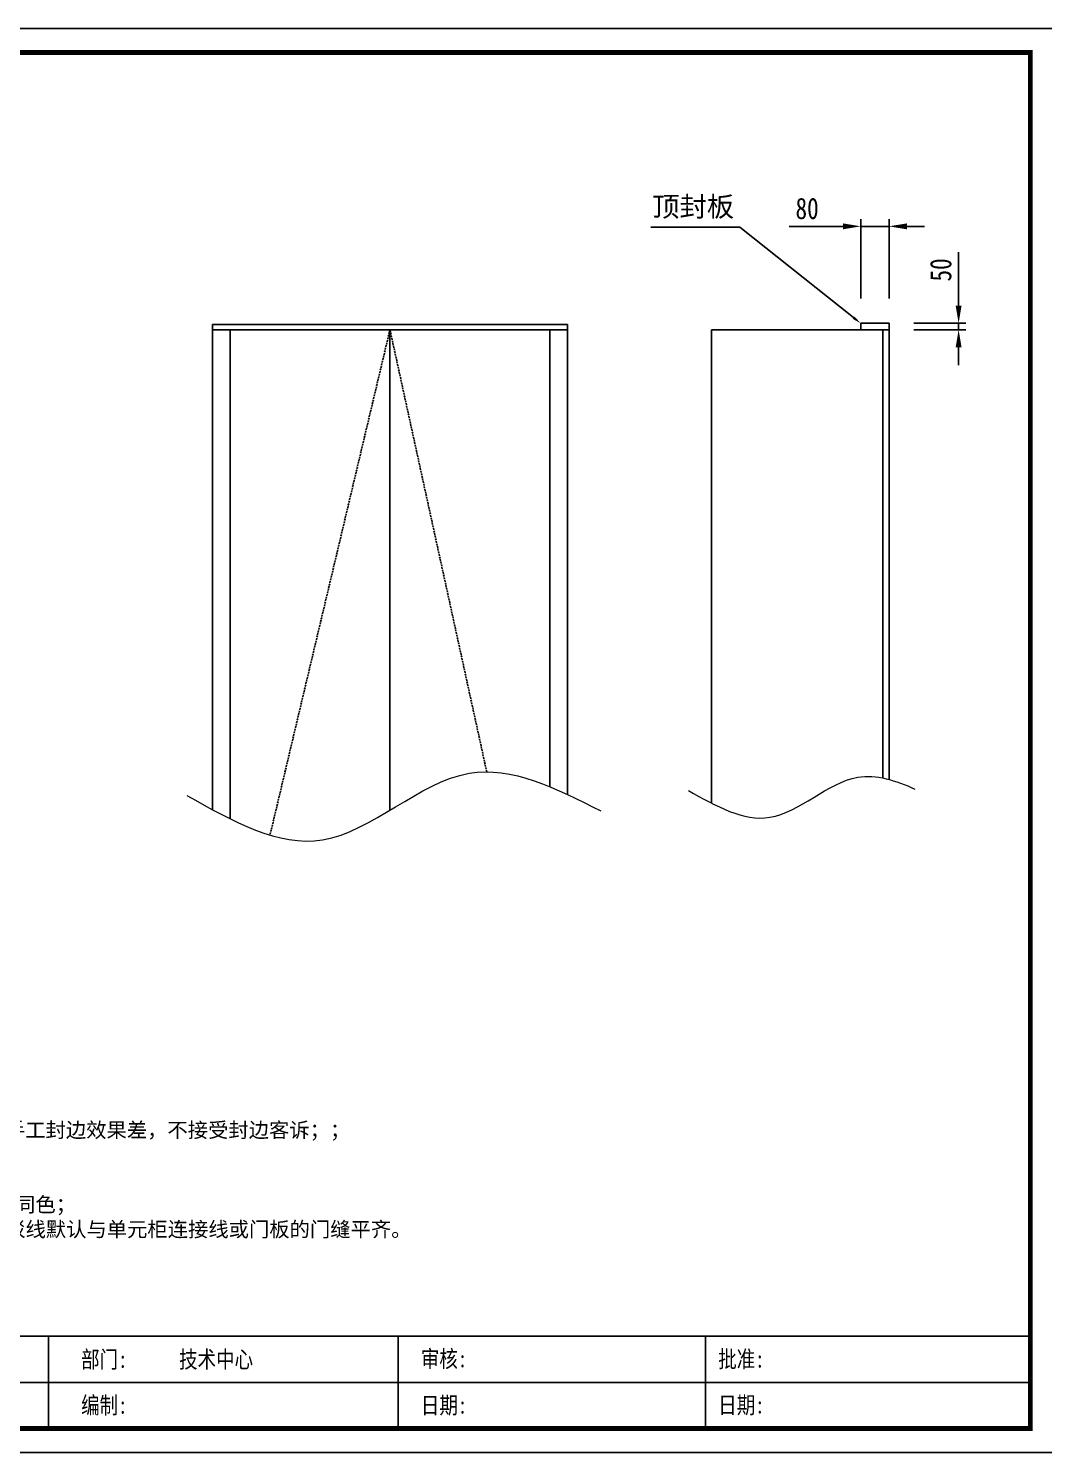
# Model space of a CAD drawing. Header units: millimetres. Extents: x 0 to 1097966, y -63096 to 223085.
# Drawn here: x 338263.4 to 338549.2, y -62682.3 to -62281.4 of the extents above; entities that cross this region are included whole.
import ezdxf
from ezdxf import colors
from ezdxf.entities.mleader import LeaderData, LeaderLine
from ezdxf.math import Vec2, Vec3

# ---------------------------------------------------------------- set-up
doc = ezdxf.new("R2010")
doc.units = ezdxf.units.MM
doc.linetypes.add('DASHED', pattern=[0.75, 0.5, -0.25])
doc.layers.add('DZ-文字说明', color=1, linetype='Continuous')
doc.styles.add('DZ-宋体2.5', font='', dxfattribs={"width": 0.8, "height": 2.5})
doc.styles.get("Standard").update_dxf_attribs({"font": 'arial.ttf'})
doc.styles.add('TEXT', font='', dxfattribs={"width": 0.8})
doc.styles.add('宋体', font='')
doc.styles.get('DZ-宋体2.5').set_extended_font_data('SimSun')
doc.styles.get('TEXT').set_extended_font_data('SimSun')
doc.styles.get('宋体').set_extended_font_data('SimSun')
doc.dimstyles.new('副本 (2) (2) ISO-25', dxfattribs={"dimtxt": 18, "dimasz": 13, "dimexe": 6, "dimexo": 12, "dimgap": 6, "dimtad": 1, "dimtxsty": 'TEXT', "dimcen": 2.5, "dimclrd": 5, "dimclre": 5, "dimclrt": 5, "dimadec": 0, "dimazin": 0, "dimtfac": 1, "dimtmove": 0, "dimatfit": 3, "dimldrblk": 'BOXFILLED', "dimfxl": 1.25, "dimarcsym": 0})

# ---------------------------------------------------------------- blocks, each defined once
blk = doc.blocks.new('*D1000')
at = {"color": 5, "lineweight": -2, "transparency": 16777216}
for p, q in [((338525.28, -62359.4), (338525.28, -62344.32)), ((338512.72, -62364.4), (338527.28, -62364.4)), ((338512.72, -62366.2), (338527.28, -62366.2)), ((338525.28, -62366.2), (338525.28, -62364.4)), ((338525.28, -62371.2), (338525.28, -62376.2))]:
    blk.add_line(p, q, dxfattribs=at)
at = {"color": 5, "transparency": 16777216}
for points in [[(338524.44, -62359.4), (338526.11, -62359.4), (338525.28, -62364.4)], [(338524.44, -62371.2), (338526.11, -62371.2), (338525.28, -62366.2)]]:
    blk.add_solid(points, dxfattribs=at)
at = {"layer": 'Defpoints', "color": 0, "transparency": 16777216}
for p in [(338505.72, -62364.4), (338505.72, -62366.2), (338525.28, -62364.4)]:
    blk.add_point(p, dxfattribs=at)
at = {"color": 5, "transparency": 16777216, "insert": (338520.28, -62349.36), "char_height": 6, "attachment_point": 5, "rotation": 90, "style": 'TEXT', "bg_fill": 3, "box_fill_scale": 1.1, "bg_fill_color": 256, "bg_fill_true_color": 13158600, "bg_fill_transparency": 0}
blk.add_mtext('50', dxfattribs=at)
blk = doc.blocks.new('_BoxFilled')
at = {"color": 0, "linetype": 'ByBlock', "lineweight": -2}
blk.add_line((-0.5, 0), (-1, 0), dxfattribs=at)
at = {"color": 0, "linetype": 'ByBlock'}
blk.add_solid([(-0.5, 0.5), (0.5, 0.5), (-0.5, -0.5), (0.5, -0.5)], dxfattribs=at)
blk = doc.blocks.new('*D1001')
at = {"color": 5, "lineweight": -2, "transparency": 16777216}
for p, q in [((338497.72, -62357.4), (338497.72, -62335.09)), ((338505.72, -62357.4), (338505.72, -62335.09)), ((338492.72, -62337.09), (338477.54, -62337.09)), ((338505.72, -62337.09), (338497.72, -62337.09)), ((338510.72, -62337.09), (338515.72, -62337.09))]:
    blk.add_line(p, q, dxfattribs=at)
at = {"color": 5, "transparency": 16777216}
for points in [[(338492.72, -62336.26), (338492.72, -62337.93), (338497.72, -62337.09)], [(338510.72, -62336.26), (338510.72, -62337.93), (338505.72, -62337.09)]]:
    blk.add_solid(points, dxfattribs=at)
at = {"layer": 'Defpoints', "color": 0, "transparency": 16777216}
for p in [(338497.72, -62337.09), (338497.72, -62364.4), (338505.72, -62364.4)]:
    blk.add_point(p, dxfattribs=at)
at = {"color": 5, "transparency": 16777216, "insert": (338482.63, -62332.09), "char_height": 6, "attachment_point": 5, "style": 'TEXT', "bg_fill": 3, "box_fill_scale": 1.1, "bg_fill_color": 256, "bg_fill_true_color": 13158600, "bg_fill_transparency": 0}
blk.add_mtext('80', dxfattribs=at)

msp = doc.modelspace()

# ---------------------------------------------------------------- linework, layer by layer
for p, q in [((338315.199, -62364.699), (338315.199, -62366.199)), ((338315.199, -62364.699), (338415.199, -62364.699)), ((338315.199, -62366.199), (338415.199, -62366.199)), ((338315.199, -62366.199), (338320.199, -62366.199)), ((338410.199, -62366.199), (338415.199, -62366.199)), ((338415.199, -62364.699), (338415.199, -62366.199)), ((338497.722, -62364.399), (338505.722, -62364.399)), ((338497.722, -62366.199), (338497.722, -62364.399)), ((338497.722, -62366.199), (338505.722, -62366.199)), ((338505.722, -62364.399), (338505.722, -62366.199))]:
    msp.add_line(p, q)
at = {"color": 251, "true_color": 0x636466}
for p, q in [((338315.199, -62366.199), (338315.199, -62501.305)), ((338320.199, -62366.199), (338320.199, -62503.895)), ((338365.199, -62366.199), (338365.199, -62501.493)), ((338410.199, -62366.199), (338410.199, -62494.873)), ((338415.199, -62366.199), (338415.199, -62497.067)), ((338455.722, -62366.199), (338455.722, -62499.499)), ((338455.722, -62366.199), (338505.722, -62366.199)), ((338503.922, -62366.199), (338503.922, -62492.412)), ((338505.722, -62366.199), (338505.722, -62492.835))]:
    msp.add_line(p, q, dxfattribs=at)
at = {"color": 251, "linetype": 'DASHED', "true_color": 0x636466}
for p, q in [((338365.199, -62366.199), (338331.436, -62508.486)), ((338392.447, -62490.675), (338365.199, -62366.199))]:
    msp.add_line(p, q, dxfattribs=at)
msp.add_lwpolyline([(337985.218, -62682.333), (338552.218, -62682.333), (338552.218, -62281.383), (337985.218, -62281.383)], close=True)
at = {"const_width": 1.35}
msp.add_lwpolyline([(337991.968, -62675.583), (338545.468, -62675.583), (338545.468, -62288.133), (337991.968, -62288.133)], close=True, dxfattribs=at)
at = {"color": 251, "lineweight": 13, "true_color": 0x636466}
msp.add_spline([(338308.025, -62497.326), (338346.228, -62509.846), (338387.458, -62491.08), (338424.607, -62501.687)], degree=3, dxfattribs=at)
msp.add_open_spline([(338449.24, -62495.97), (338456.99, -62500.329), (338473.474, -62509.602), (338493.384, -62488.473), (338507.529, -62493.07), (338512.989, -62495.559)], degree=3, knots=[0, 0, 0, 0, 40.2019111, 85.5025586, 113.5472394, 113.5472394, 113.5472394, 113.5472394], dxfattribs=at)
at = {"layer": 'DZ-文字说明', "color": 7}
for p, q in [((338269.083, -62675.583), (338269.083, -62649.605)), ((338367.469, -62675.583), (338367.469, -62649.605)), ((338454.049, -62675.583), (338454.049, -62649.605)), ((338081.299, -62662.594), (338545.468, -62662.594))]:
    msp.add_line(p, q, dxfattribs=at)
msp.add_lwpolyline([(337991.968, -62649.605), (338545.468, -62649.605), (338545.468, -62675.583), (337991.968, -62675.583)], close=True, dxfattribs=at)

# ---------------------------------------------------------------- texts
at = {"style": 'DZ-宋体2.5', "width": 0.8}
for s, p in [('部门:', (338278.26, -62658.499)), ('审核:', (338373.904, -62658.34)), ('批准:', (338457.6, -62658.42)), ('编制:', (338278.26, -62671.396)), ('日期:', (338373.904, -62671.401)), ('日期:', (338457.6, -62671.344))]:
    msp.add_text(s, height=4.7732, dxfattribs=at).set_placement(p)
at = {"color": 252, "true_color": 0x939598, "insert": (338439.041, -62331.845), "char_height": 5.6345, "width": 42.1232, "attachment_point": 4, "style": '宋体'}
msp.add_mtext('顶封板', dxfattribs=at)
at = {"insert": (338013.875, -62595.338), "char_height": 4.19232, "width": 369.85571, "attachment_point": 4, "style": '宋体'}
msp.add_mtext('\\P工艺标准：{\\H1.41352x; }\\P1、平门顶封板外见光面与门板正面平齐，从柜体侧板由下往上打自攻螺丝固定；\\P2、顶封位常规预留默认度多为20mm、50mm两种规格，小于50mm的其他宽度为非标宽度，非标宽度手工封边效果差，不接受封边客诉；；\\P3、平门顶封板花色与门板花色/基材一致：\\P   预留高度20mm的顶封板，，用厚度18mm单板平放安装；\\P   预留高度50mm的顶封板，背面需有辅助板，相互间用三合一连接成L形，辅助板宽度60mm与柜体同色；{\\H1.45383x; }\\P4、其他非标高度需在图纸上标注，宽度与整柜（含收口）一致，宽度方向尺寸如超出板幅时，接驳线默认与单元柜连接线或门板的门缝平齐。', dxfattribs=at)
at = {"color": 2, "style": 'DZ-宋体2.5', "width": 0.8}
msp.add_attdef('技术中心', (338305.834, -62658.499), '', height=4.773, dxfattribs=at)

# ---------------------------------------------------------------- next in the draw order: dimensions: what is measured, and where the dimension line sits
dim = msp.add_linear_dim(base=(338525.277, -62364.399), p1=(338505.722, -62366.199), p2=(338505.722, -62364.399), angle=90, text='50', dimstyle='副本 (2) (2) ISO-25', override={"dimtxt": 6, "dimasz": 5, "dimexe": 2, "dimexo": 7, "dimgap": 2, "dimfxl": 90, "dimfxlon": 1, "dimtfill": 1, "dimarcsym": 1})
dim.commit()
dim.dimension.update_dxf_attribs({"geometry": '*D1000', "text_midpoint": (338520.277, -62349.359)})

# ---------------------------------------------------------------- next in the draw order: dimensions: what is measured, and where the dimension line sits
dim = msp.add_linear_dim(base=(338497.722, -62337.094), p1=(338505.722, -62364.399), p2=(338497.722, -62364.399), text='80', dimstyle='副本 (2) (2) ISO-25', override={"dimtxt": 6, "dimasz": 5, "dimexe": 2, "dimexo": 7, "dimgap": 2, "dimfxl": 90, "dimfxlon": 1, "dimtfill": 1, "dimarcsym": 1})
dim.commit()
dim.dimension.update_dxf_attribs({"geometry": '*D1001', "text_midpoint": (338482.628, -62332.094)})

# ---------------------------------------------------------------- next in the draw order: leaders
at = {"color": 251, "true_color": 0x636466}
ml = msp.add_multileader_mtext('Standard', dxfattribs=at)
ml.set_content('', color=(99, 100, 102))
ml.set_leader_properties()
ml.build(insert=Vec2(0, 0))
ml.multileader.update_dxf_attribs({"arrow_head_size": 2.56})
ctx = ml.context
ctx.base_point, ctx.char_height, ctx.arrow_head_size, ctx.landing_gap_size, ctx.plane_origin = Vec3(338436.124, -62337.279), 2.56, 2.56, 1.28, Vec3(338494.314, -62352.644)
ctx.text_align_type = 2
notes = []
notes.append((ctx, [(0, (1, 1, 0), (338463.683, -62337.279), (-1, 0), 24.999, [(0, [(338497.722, -62364.399)], 0, [])])]))
ctx.mtext.insert, ctx.mtext.alignment, ctx.mtext.flow_direction = Vec3(338437.404, -62335.999), 3, 5
for ctx, leaders in notes:
    for number, flags, end, landing, length, lines in leaders:
        leader = LeaderData()
        leader.index, (leader.has_last_leader_line, leader.has_dogleg_vector, leader.attachment_direction) = number, flags
        leader.last_leader_point, leader.dogleg_vector, leader.dogleg_length = Vec3(end), Vec3(landing), length
        for number, points, colour, breaks in lines:
            line = LeaderLine()
            line.index, line.vertices, line.color, line.breaks = number, Vec3.list(points), colors.encode_raw_color(colour), breaks
            leader.lines.append(line)
        ctx.leaders.append(leader)

doc.saveas('drawing.dxf')
